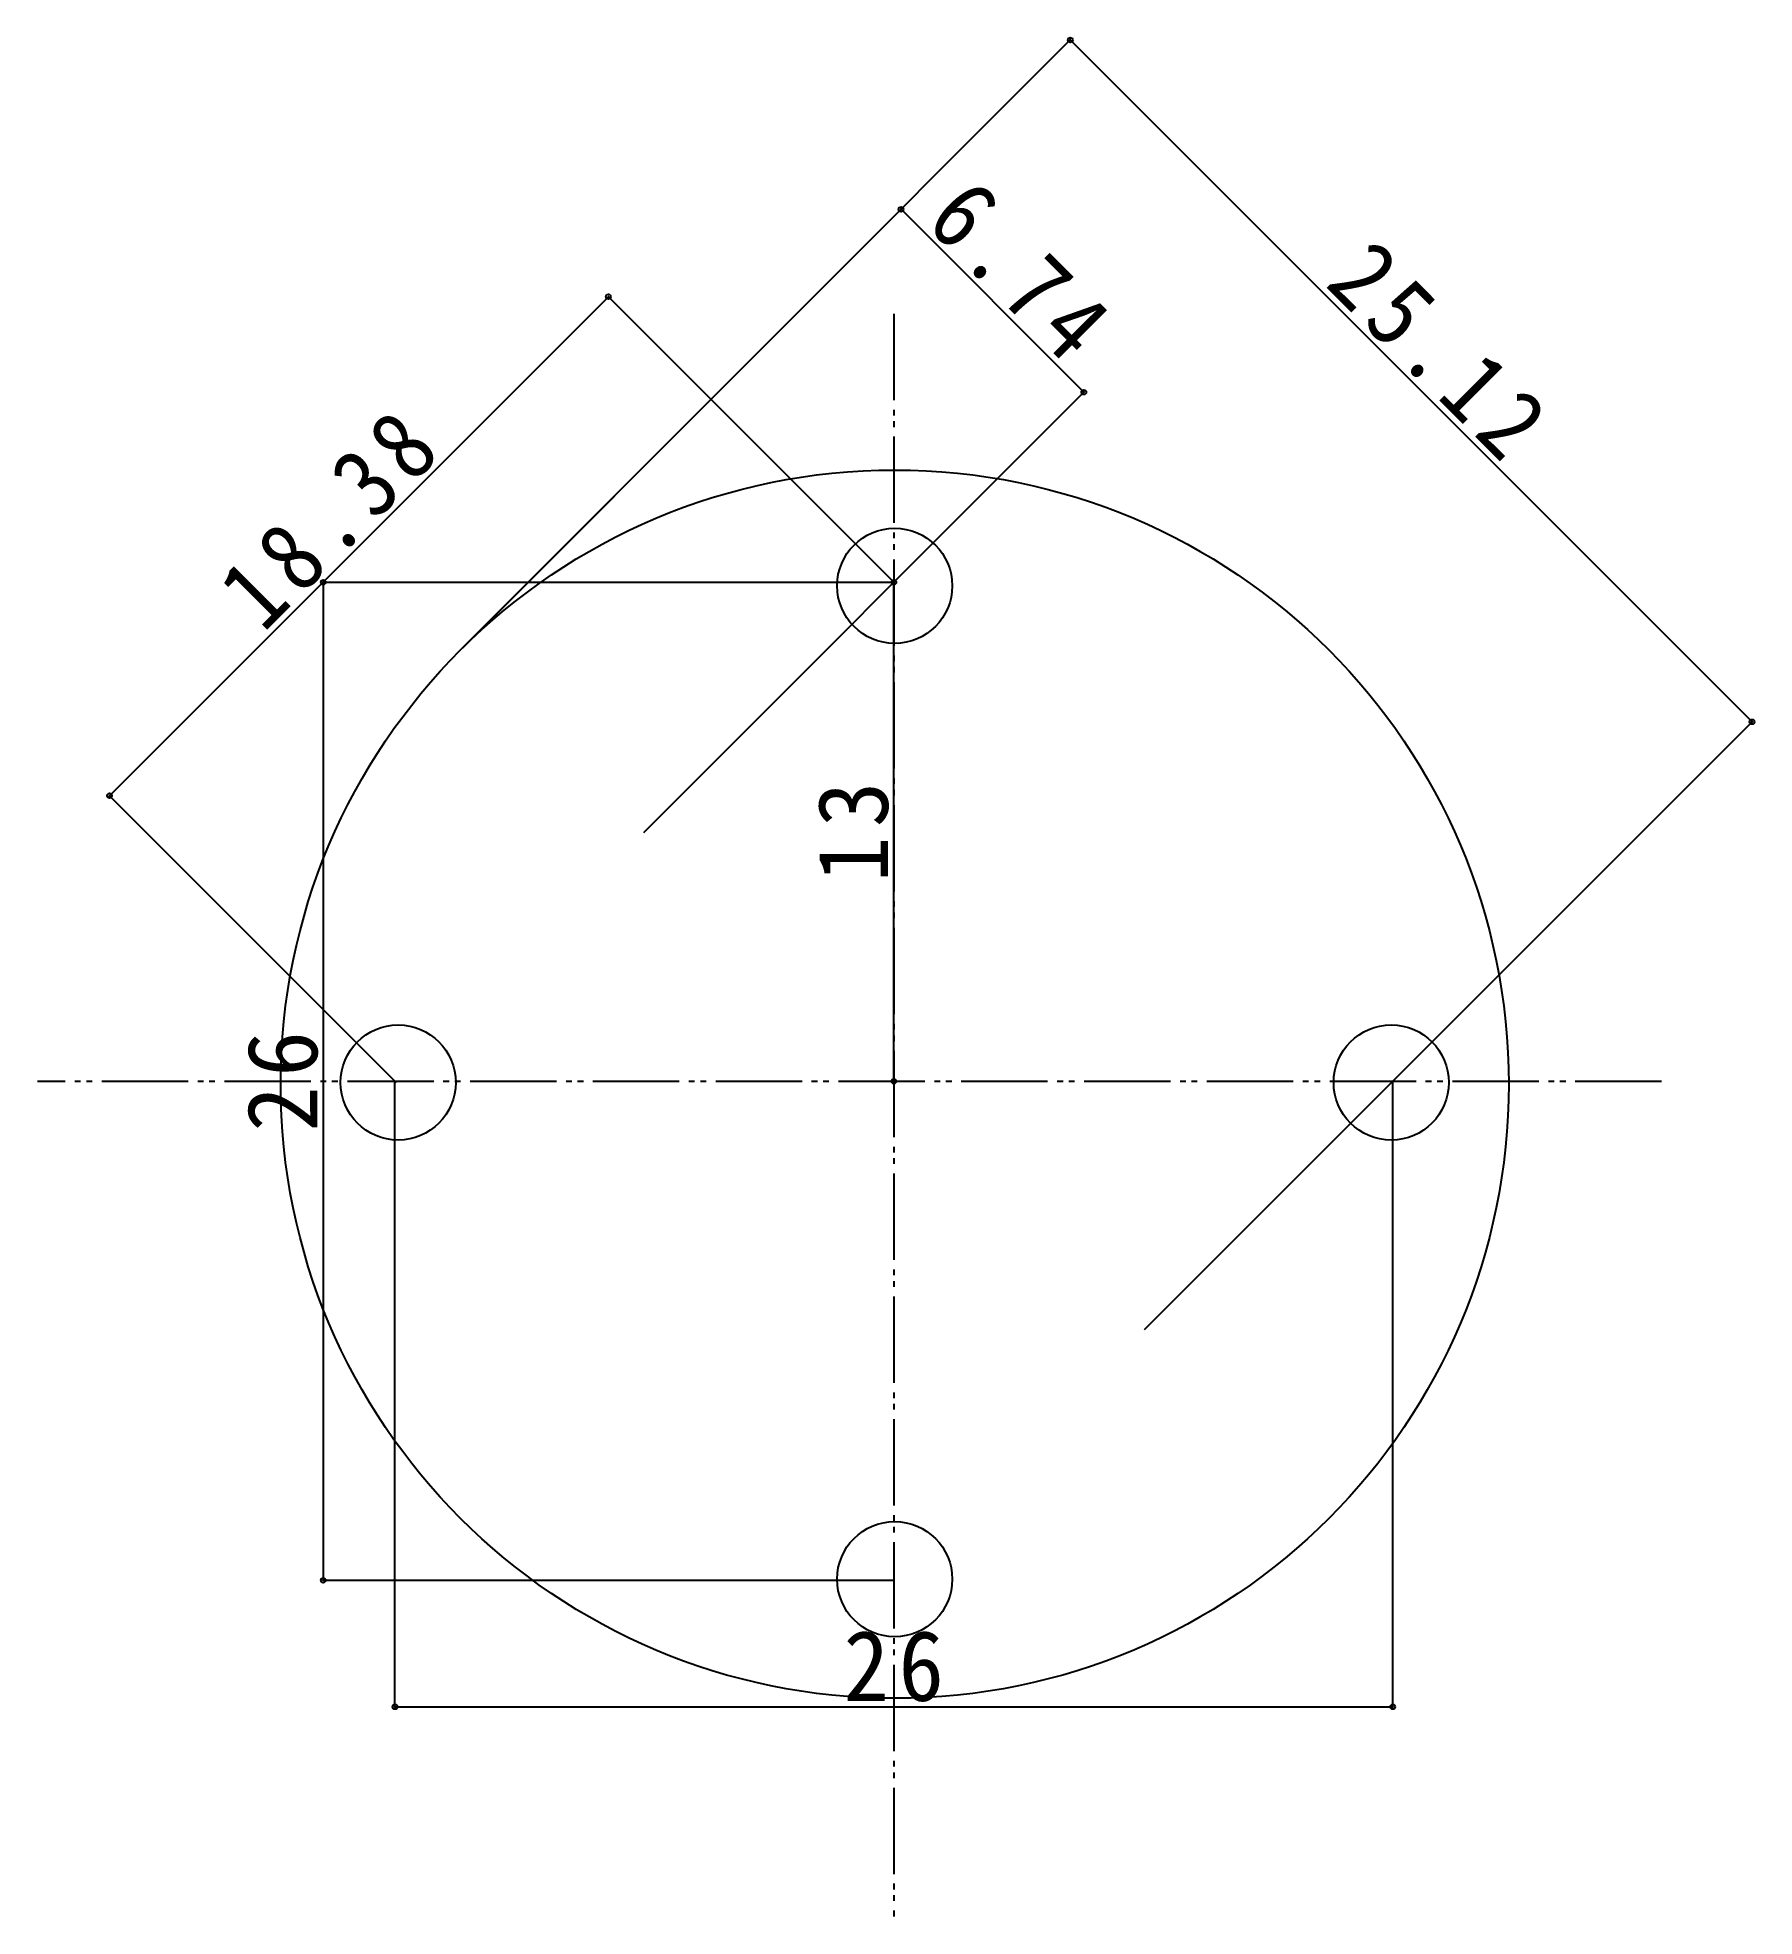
# Model space of a CAD drawing. Units: millimetres at full size, sheet at 4:1. Extents: x -7.3 to 37.4, y -29.3 to 19.7.
import ezdxf

# ---------------------------------------------------------------- set-up
doc = ezdxf.new("R2010")
doc.units = ezdxf.units.MM
doc.header["$LTSCALE"] = 0.25
doc.header["$PDMODE"] = 32
doc.header["$PDSIZE"] = 0.125
doc.linetypes.add('DOUBLE_CHAIN2', pattern=[12.8, 9, -1, 0.6, -0.6, 0.6, -1])
doc.layers.add('0-0_0', color=4, linetype='Continuous')
doc.styles.add('ＭＳ ゴシック', font='')
doc.styles.get('ＭＳ ゴシック').set_extended_font_data('MS Gothic')

msp = doc.modelspace()

# ---------------------------------------------------------------- linework, layer by layer
at = {"layer": '0-0_0'}
for p, q in [((19.5991, 19.6289), (3.7564, 3.7862)), ((19.5991, 19.6289), (37.364, 1.864)), ((15.187, 15.2169), (3.7106, 3.7405)), ((19.952, 10.452), (15.187, 15.2169)), ((-5.4403, -0.0597), (7.5597, 12.9403)), ((7.5597, 12.9403), (15.0311, 5.4689)), ((19.952, 10.452), (8.4756, -1.0244)), ((0.131, 5.5), (0.131, -20.5)), ((0.131, 5.5), (14.971, 5.5)), ((15, -7.5), (15, 5.5)), ((37.364, 1.864), (21.5213, -13.9787)), ((-5.4403, -0.0597), (2.0311, -7.5311)), ((2, -23.7972), (2, -7.4961)), ((28, -23.7972), (28, -7.4961)), ((0.131, -20.5), (14.971, -20.5)), ((2, -23.7972), (28, -23.7972))]:
    msp.add_line(p, q, dxfattribs=at)
at = {"layer": '0-0_0', "color": 7, "linetype": 'DOUBLE_CHAIN2'}
for p, q in [((15.0002, 12.4957), (15.0002, -29.2577)), ((35.0082, -7.5035), (-7.3144, -7.5035))]:
    msp.add_line(p, q, dxfattribs=at)
at = {"layer": '0-0_0', "color": 7}
for centre, radius in [((15.022, -7.5755), 16), ((15.022, -7.5755), 16), ((15.0223, 5.4088), 1.5), ((15.0223, 5.4088), 1.5), ((2.0822, -7.5313), 1.5), ((2.0822, -7.5313), 1.5), ((27.9624, -7.5313), 1.5), ((27.9624, -7.5313), 1.5), ((15.0223, -20.4714), 1.5)]:
    msp.add_circle(centre, radius, dxfattribs=at)
at = {"layer": '0-0_0'}
for p in [(19.5991, 19.6289), (15.187, 15.2169), (7.5597, 12.9403), (19.952, 10.452), (0.131, 5.5), (15, 5.5), (37.364, 1.864), (-5.4403, -0.0597), (15, -7.5), (0.131, -20.5), (2, -23.7972), (28, -23.7972)]:
    msp.add_point(p, dxfattribs=at)

# ---------------------------------------------------------------- texts
at = {"layer": '0-0_0', "color": 6, "char_height": 1.833, "attachment_point": 7, "style": 'ＭＳ ゴシック'}
for s, insert, rotation in [('\\T1.22;\\W0.9;6.74', (15.7575, 14.8232), 315), ('\\T1.22;\\W0.9;25.12', (26.1835, 13.2214), 315), ('\\T1.22;\\W0.9;18.38', (-1.4151, 4.1422), 45), ('\\T1.21;\\W0.95;13', (14.875, -2.3125), 90), ('\\T1.21;\\W0.95;26', (0.006, -8.8125), 90)]:
    msp.add_mtext(s, dxfattribs=dict(at, insert=insert, rotation=rotation))
at = {"layer": '0-0_0', "color": 6, "insert": (13.6875, -23.6722), "char_height": 1.833, "attachment_point": 7, "style": 'ＭＳ ゴシック'}
msp.add_mtext('\\T1.21;\\W0.95;26', dxfattribs=at)

doc.saveas('drawing.dxf')
